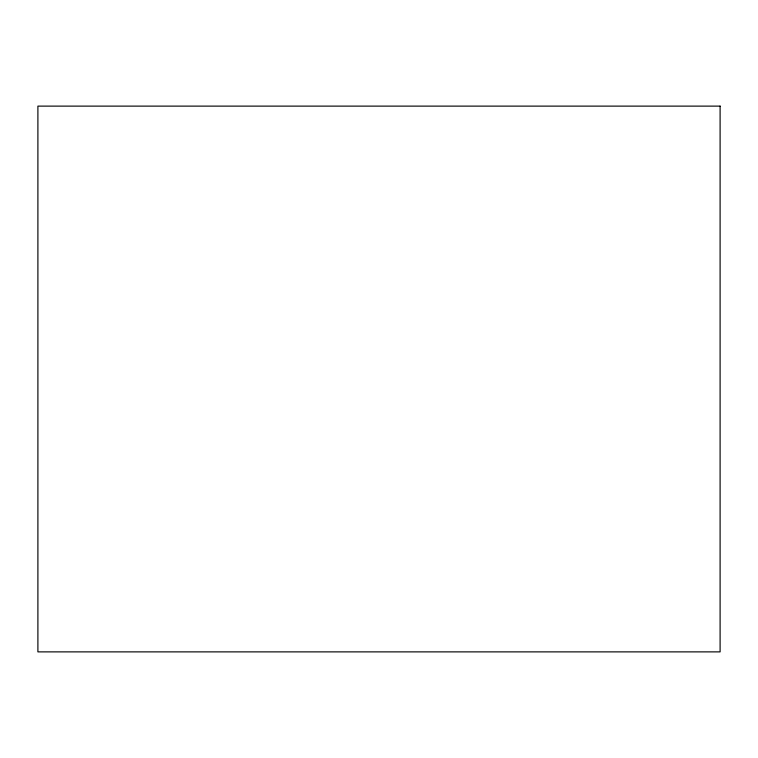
<?xml version="1.0" encoding="UTF-8"?>
<svg xmlns="http://www.w3.org/2000/svg" width="758" height="758" viewBox="0 0 758 758"><rect width="100%" height="100%" fill="white"/><g stroke="black" fill="none" stroke-linecap="round" stroke-linejoin="round"><path stroke-width="1.14" d="M720.1 106.12L37.9 106.12L37.9 651.88L720.1 651.88L720.1 106.12"/></g></svg>
